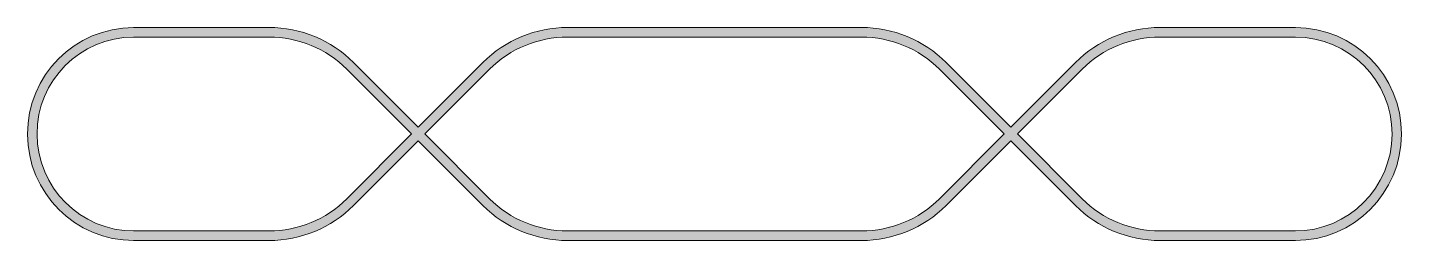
# Model space of a CAD drawing. Header units: centimetres. Extents: x -21506 to -21074, y 7962 to 8029.
import ezdxf

# ---------------------------------------------------------------- set-up
doc = ezdxf.new("R2010")
doc.units = ezdxf.units.CM
doc.layers.add('llllllllllllllllllll', color=160, linetype='Continuous')

msp = doc.modelspace()

# ---------------------------------------------------------------- hatches: boundary and pattern name
at = {"layer": 'llllllllllllllllllll', "lineweight": 15, "ltscale": 0.01}
h = msp.add_hatch(color=5, dxfattribs=at)
h.dxf.hatch_style = 1
h.paths.add_polyline_path([(-21106.95, 8029.12), (-21149.58, 8029.12, 0.198912), (-21176.25, 8018.07), (-21196.63, 7997.69), (-21217.01, 8018.07, 0.198912), (-21243.68, 8029.12), (-21336.31, 8029.12, 0.198912), (-21362.97, 8018.07), (-21383.36, 7997.69), (-21403.74, 8018.07, 0.198912), (-21430.41, 8029.12), (-21473.04, 8029.12, 0.996955), (-21473.04, 7962.02), (-21430.41, 7962.02, 0.198912), (-21403.74, 7973.07), (-21383.36, 7993.45), (-21362.97, 7973.07, 0.198912), (-21336.31, 7962.02), (-21243.68, 7962.02, 0.198912), (-21217.01, 7973.07), (-21196.63, 7993.45), (-21176.25, 7973.07, 0.198912), (-21149.58, 7962.02), (-21106.95, 7962.02, 0.996955)])
h.paths.add_polyline_path([(-21174.13, 8015.95, -0.198912), (-21149.58, 8026.12), (-21106.95, 8026.12, -0.996809), (-21106.95, 7965.02), (-21149.58, 7965.02, -0.198912), (-21174.13, 7975.19), (-21194.51, 7995.57)], flags=16)
h.paths.add_polyline_path([(-21198.75, 7995.57), (-21219.13, 7975.19, -0.198912), (-21243.68, 7965.02), (-21336.31, 7965.02, -0.198912), (-21360.85, 7975.19), (-21381.24, 7995.57), (-21360.85, 8015.95, -0.198912), (-21336.31, 8026.12), (-21243.68, 8026.12, -0.198912), (-21219.13, 8015.95)], flags=16)
h.paths.add_polyline_path([(-21385.48, 7995.57), (-21405.86, 7975.19, -0.198912), (-21430.41, 7965.02), (-21473.03, 7965.02, -0.996809), (-21473.03, 8026.12), (-21430.41, 8026.12, -0.198912), (-21405.86, 8015.95)], flags=16)

# ---------------------------------------------------------------- linework, layer by layer
for p, q in [((-21473.03, 8029.12), (-21430.41, 8029.12)), ((-21336.31, 8029.12), (-21243.68, 8029.12)), ((-21106.95, 8029.12), (-21149.58, 8029.12)), ((-21473.03, 8026.12), (-21430.41, 8026.12)), ((-21336.31, 8026.12), (-21243.68, 8026.12)), ((-21106.95, 8026.12), (-21149.58, 8026.12)), ((-21405.86, 8015.95), (-21385.48, 7995.57)), ((-21403.74, 8018.07), (-21383.36, 7997.69)), ((-21362.97, 8018.07), (-21383.36, 7997.69)), ((-21360.85, 8015.95), (-21381.24, 7995.57)), ((-21219.13, 8015.95), (-21198.75, 7995.57)), ((-21217.01, 8018.07), (-21196.63, 7997.69)), ((-21176.25, 8018.07), (-21196.63, 7997.69)), ((-21174.13, 8015.95), (-21194.51, 7995.57)), ((-21405.86, 7975.19), (-21385.48, 7995.57)), ((-21403.74, 7973.07), (-21383.36, 7993.45)), ((-21362.97, 7973.07), (-21383.36, 7993.45)), ((-21360.85, 7975.19), (-21381.24, 7995.57)), ((-21219.13, 7975.19), (-21198.75, 7995.57)), ((-21217.01, 7973.07), (-21196.63, 7993.45)), ((-21176.25, 7973.07), (-21196.63, 7993.45)), ((-21174.13, 7975.19), (-21194.51, 7995.57)), ((-21473.03, 7965.02), (-21430.41, 7965.02)), ((-21336.31, 7965.02), (-21243.68, 7965.02)), ((-21106.95, 7965.02), (-21149.58, 7965.02)), ((-21473.03, 7962.02), (-21430.41, 7962.02)), ((-21336.31, 7962.02), (-21243.68, 7962.02)), ((-21106.95, 7962.02), (-21149.58, 7962.02))]:
    msp.add_line(p, q, dxfattribs=at)
for centre, radius, start, end in [((-21472.93, 7995.57), 33.55, 90.1788, 270), ((-21430.41, 7991.41), 37.71, 45, 90), ((-21336.31, 7991.41), 37.71, 90, 135), ((-21243.68, 7991.41), 37.71, 45, 90), ((-21149.58, 7991.41), 37.71, 90, 135), ((-21107.05, 7995.57), 33.55, 270, 89.8212), ((-21472.93, 7995.57), 30.55, 90.1788, 270), ((-21430.41, 7991.41), 34.71, 45, 90), ((-21336.31, 7991.41), 34.71, 90, 135), ((-21243.68, 7991.41), 34.71, 45, 90), ((-21149.58, 7991.41), 34.71, 90, 135), ((-21107.05, 7995.57), 30.55, 270, 89.8212), ((-21430.41, 7999.73), 34.71, 270, 315), ((-21430.41, 7999.73), 37.71, 270, 315), ((-21336.31, 7999.73), 37.71, 225, 270), ((-21336.31, 7999.73), 34.71, 225, 270), ((-21243.68, 7999.73), 34.71, 270, 315), ((-21243.68, 7999.73), 37.71, 270, 315), ((-21149.58, 7999.73), 37.71, 225, 270), ((-21149.58, 7999.73), 34.71, 225, 270)]:
    msp.add_arc(centre, radius, start, end, dxfattribs=at)

doc.saveas('drawing.dxf')
